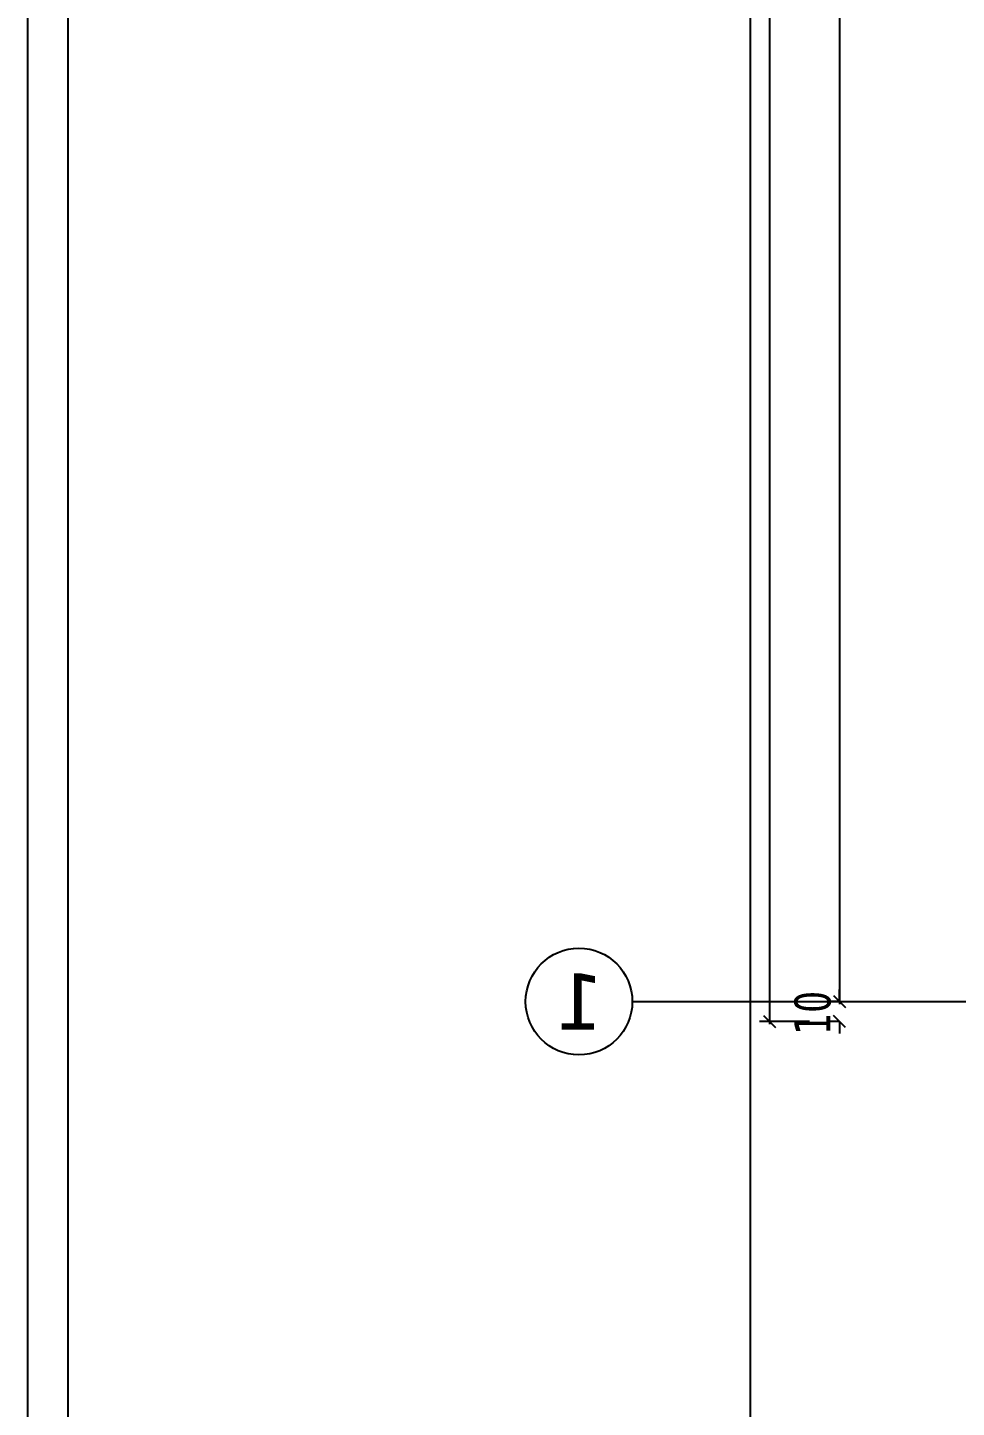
# Model space of a CAD drawing. Header units: millimetres. Extents: x 43168.9 to 43194.6, y -25545.1 to -25543.4.
# Drawn here: x 43170.1119 to 43170.2045, y -25544.827 to -25544.6894 of the extents above; entities that cross this region are included whole.
import ezdxf
from ezdxf.enums import TextEntityAlignment as Align

# ---------------------------------------------------------------- set-up
doc = ezdxf.new("R2010")
doc.units = ezdxf.units.MM
doc.header["$LTSCALE"] = 200
doc.linetypes.add('DASHDOT2', pattern=[0.5, 0.25, -0.125, 0, -0.125])
for name, color, linetype in [('aks_sgh', 5, 'DASHDOT2'), ('arsasiniri_sgh', 10, 'Continuous'), ('olcuaks_sgh', 41, 'Continuous'), ('pafta_sgh', 11, 'Continuous')]:
    doc.layers.add(name, color=color, linetype=linetype)
doc.styles.add('dim', font='VERDANA.TTF', dxfattribs={"width": 0.7})
doc.styles.add('text1', font='VERDANA.TTF')

msp = doc.modelspace()

# ---------------------------------------------------------------- linework, layer by layer
msp.add_line((43170.1722, -25544.78649), (43170.19488, -25544.78649))
at = {"color": 0, "linetype": 'ByBlock', "lineweight": -2}
for p, q in [((43170.19228, -25544.78589), (43170.19348, -25544.78709)), ((43170.19228, -25544.78589), (43170.19348, -25544.78709)), ((43170.18528, -25544.78789), (43170.18648, -25544.78909)), ((43170.19348, -25544.78909), (43170.19228, -25544.78789))]:
    msp.add_line(p, q, dxfattribs=at)
at = {"linetype": 'Continuous'}
msp.add_circle((43170.16688, -25544.78649), 0.00532, dxfattribs=at)
at = {"layer": 'aks_sgh'}
msp.add_line((43170.19488, -25544.78649), (43170.246, -25544.78649), dxfattribs=at)
at = {"layer": 'arsasiniri_sgh', "color": 14}
msp.add_line((43170.184, -25544.89), (43170.184, -25543.58847), dxfattribs=at)
at = {"layer": 'olcuaks_sgh'}
for p, q in [((43170.18588, -25543.79213), (43170.18588, -25544.78874)), ((43170.19288, -25544.55367), (43170.19288, -25544.78674)), ((43170.19288, -25544.78649), (43170.19288, -25544.78529)), ((43170.19288, -25544.78649), (43170.19188, -25544.78649)), ((43170.19288, -25544.78649), (43170.19188, -25544.78649)), ((43170.18988, -25544.78849), (43170.18488, -25544.78849)), ((43170.19288, -25544.78849), (43170.19188, -25544.78849)), ((43170.19288, -25544.78849), (43170.19288, -25544.78969))]:
    msp.add_line(p, q, dxfattribs=at)
at = {"layer": 'pafta_sgh'}
for p, q in [((43170.11188, -25543.526), (43170.11188, -25544.954)), ((43170.11588, -25543.53), (43170.11588, -25544.95))]:
    msp.add_line(p, q, dxfattribs=at)

# ---------------------------------------------------------------- texts
at = {"linetype": 'Continuous', "style": 'text1', "text_generation_flag": 4}
msp.add_attdef('1', text='', height=0.0056, rotation=180, dxfattribs=at).set_placement((43170.16688, -25544.78649), align=Align.MIDDLE)
at = {"layer": 'olcuaks_sgh', "color": 2, "style": 'dim', "width": 0.7}
msp.add_text('10', height=0.0036, rotation=90, dxfattribs=at).set_placement((43170.19197, -25544.78982))

doc.saveas('drawing.dxf')
